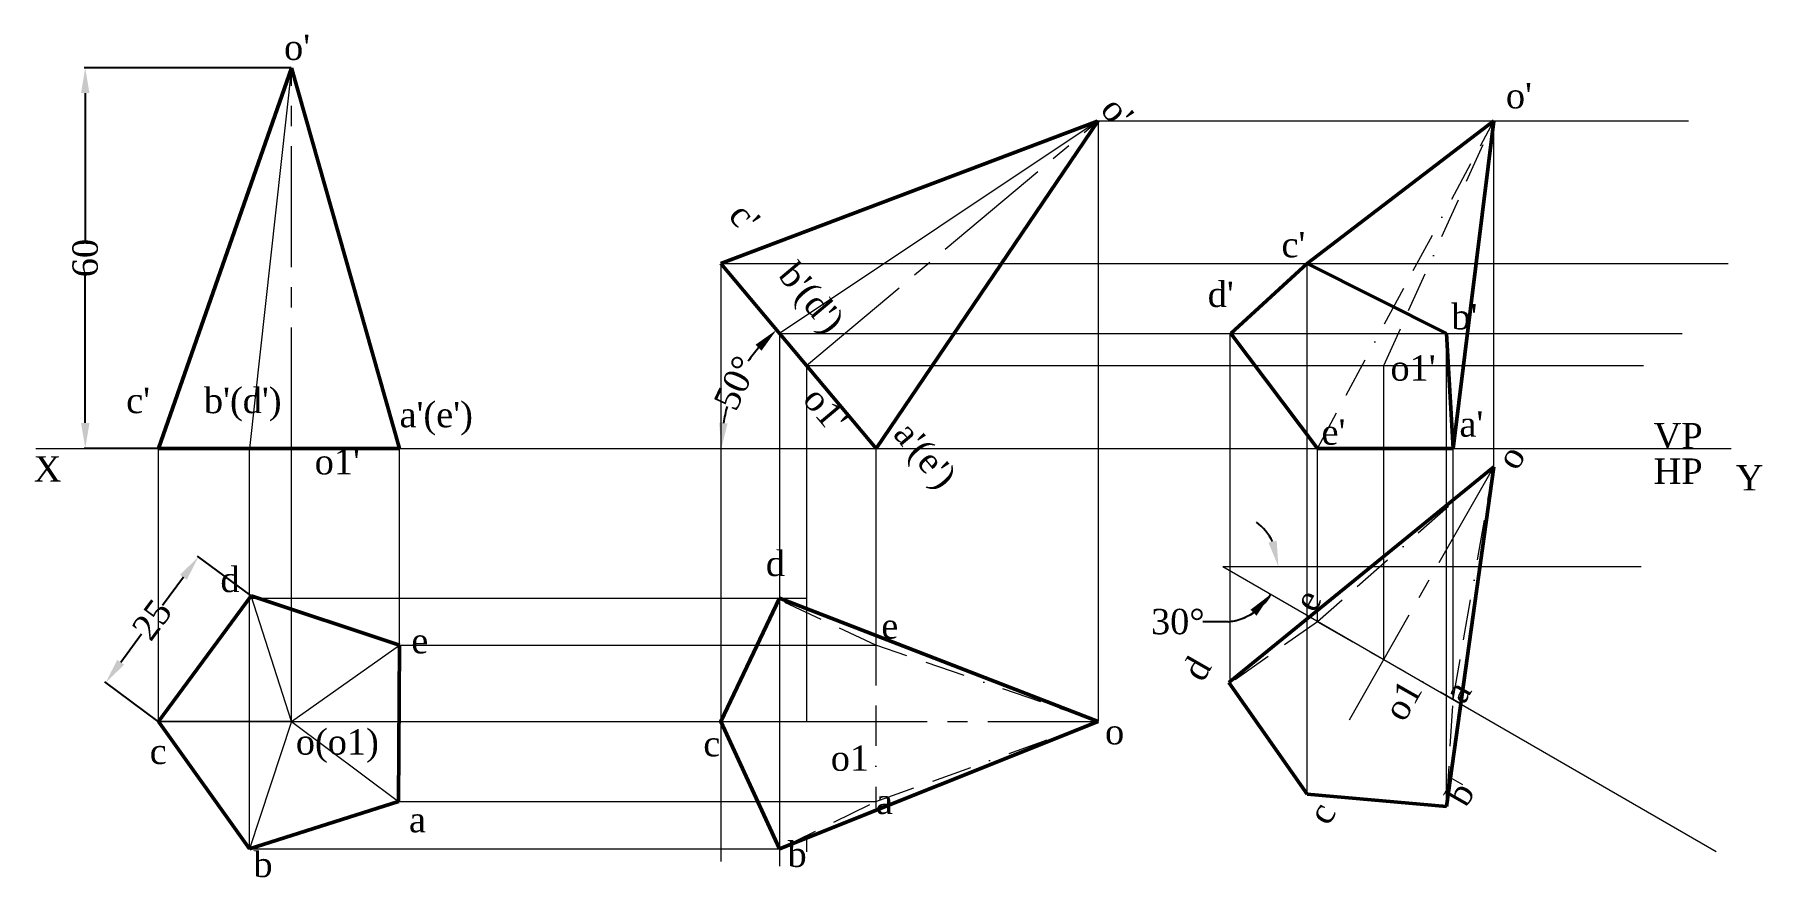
# Paper-space layout 'solid4' of a CAD drawing. Header units: millimetres. Extents: x 6 to 279, y 9 to 142.
import ezdxf

# ---------------------------------------------------------------- set-up
doc = ezdxf.new("R2010")
doc.units = ezdxf.units.MM
for name, pattern in [('BORDER2', [22.224999999999998, 6.35, -3.175, 6.35, -3.175, 0, -3.175]), ('CENTER2', [28.575000000000003, 19.05, -3.175, 3.175, -3.175]), ('CENTERX2', [101.60000000000001, 63.5, -12.7, 12.7, -12.7])]:
    doc.linetypes.add(name, pattern=pattern)
for name, color, linetype, lineweight in [('axes', 250, 'BORDER2', 5), ('center line', 250, 'CENTER2', 5), ('projection line', 250, 'Continuous', 5), ('text', 212, 'CENTERX2', 5), ('visible line', 5, 'CENTERX2', 50), ('xy', 1, 'Continuous', 15)]:
    doc.layers.add(name, color=color, linetype=linetype, lineweight=lineweight)
doc.styles.get("Standard").update_dxf_attribs({"font": 'times.ttf', "height": 4})
doc.dimstyles.get("Standard").update_dxf_attribs({"dimtxt": 4, "dimasz": 4, "dimexe": 0.18, "dimexo": 0.0625, "dimgap": 0.09, "dimtad": 0, "dimtoh": 1, "dimdec": 0, "dimzin": 0, "dimdsep": 46, "dimtxsty": 'Standard', "dimcen": 0.09, "dimadec": 0, "dimazin": 0, "dimtfac": 1, "dimtdec": 0, "dimtofl": 0, "dimtmove": 0, "dimatfit": 3, "dimfxl": 1, "dimtolj": 1, "dimtzin": 0, "dimarcsym": 0})

# ---------------------------------------------------------------- blocks, each defined once
blk = doc.blocks.new('*D135')
at = {"layer": 'Defpoints', "color": 0, "transparency": 16777216}
for p in [(46.99249101468376, 137.06404107929), (14.48095949846677, 77.06404107928996), (46.99249101468375, 77.06404107928998)]:
    blk.add_point(p, dxfattribs=at)
at = {"layer": 'projection line', "color": 0, "lineweight": -2, "transparency": 16777216}
for p, q in [((46.92999101468376, 137.06404107929), (14.30095949846675, 137.06404107929)), ((14.48095949846675, 133.06404107929), (14.48095949846676, 109.8750216128156)), ((14.48095949846677, 81.06404107928996), (14.48095949846676, 104.2530605457644)), ((46.92999101468375, 77.06404107928998), (14.30095949846677, 77.06404107928996))]:
    blk.add_line(p, q, dxfattribs=at)
at = {"layer": 'projection line', "color": 0, "transparency": 16777216}
for points in [[(13.81429283180009, 133.06404107929), (15.14762616513342, 133.06404107929), (14.48095949846675, 137.06404107929)], [(13.8142928318001, 81.06404107928996), (15.14762616513343, 81.06404107928996), (14.48095949846677, 77.06404107928996)]]:
    blk.add_solid(points, dxfattribs=at)
at = {"layer": 'projection line', "color": 0, "transparency": 16777216, "insert": (14.48095949846679, 107.06404107929), "char_height": 4, "attachment_point": 5, "rotation": 90}
blk.add_mtext('\\A1;60', dxfattribs=at)
blk = doc.blocks.new('*D136')
at = {"layer": 'Defpoints', "color": 0, "transparency": 16777216}
for p in [(32.33254715474406, 59.96649386710361), (40.65780244339044, 53.82439217934132), (26.02134761997221, 33.98554399347056)]:
    blk.add_point(p, dxfattribs=at)
at = {"layer": 'projection line', "color": 0, "lineweight": -2, "transparency": 16777216}
for p, q in [((40.60750868575995, 53.86149727256861), (32.18770113276825, 60.07335653559818)), ((29.95782118819798, 56.74769337875212), (26.66773767839062, 52.28817992024227)), ((20.07081829787192, 43.34644616958433), (23.36090180767929, 47.80595962809419)), ((25.97105386234172, 34.02264908669785), (17.55124630935001, 40.23450834972742))]:
    blk.add_line(p, q, dxfattribs=at)
at = {"layer": 'projection line', "color": 0, "transparency": 16777216}
for points in [[(29.4213544401394, 57.14348103984314), (30.49428793625655, 56.3519057176611), (32.33254715474406, 59.96649386710361)], [(19.53435154981334, 43.74223383067535), (20.6072850459305, 42.95065850849331), (17.69609233132583, 40.12764568123285)]]:
    blk.add_solid(points, dxfattribs=at)
at = {"layer": 'projection line', "color": 0, "transparency": 16777216, "insert": (25.01431974303495, 50.04706977416823), "char_height": 4, "attachment_point": 5, "rotation": 53.58130440262694}
blk.add_mtext('\\A1;25', dxfattribs=at)
blk = doc.blocks.new('*D138')
at = {"layer": 'Defpoints', "color": 0, "transparency": 16777216}
for p in [(114.7158562555325, 106.1810506575741), (118.7761548853838, 90.46276720332264), (6.704421622054955, 77.06404107928996), (139.1592910655274, 77.05049940742029), (274.0084138033033, 77.06404107928995)]:
    blk.add_point(p, dxfattribs=at)
at = {"layer": 'projection line', "color": 0, "lineweight": -2, "transparency": 16777216}
for start, end in [(139.4098369246435, 145.724900746576), (164.275099253424, 170.5901630753565)]:
    blk.add_arc((139.1479282536561, 77.06404107928995), 24.38308864592597, start, end, dxfattribs=at)
at = {"layer": 'projection line', "color": 0, "transparency": 16777216}
for points in [[(120.16285414979, 93.4025738316977), (121.1007951066367, 92.45492171238003), (123.4747809861663, 95.74257064257901)], [(115.7573560927026, 80.99587976767765), (114.4285156270108, 81.10524518505319), (114.7648396077301, 77.06404107928996)]]:
    blk.add_solid(points, dxfattribs=at)
at = {"layer": 'projection line', "color": 0, "transparency": 16777216, "insert": (117.0493451418484, 87.36877961870059), "char_height": 4, "attachment_point": 5, "rotation": 65}
blk.add_mtext('\\A1;50°', dxfattribs=at)
blk = doc.blocks.new('*D139')
at = {"layer": 'Defpoints', "color": 0, "transparency": 16777216}
for p in [(193.8198194356239, 58.46037941673239), (193.8198194356239, 58.46037941673239), (259.7935102576111, 58.46037941673239), (202.4583663133228, 56.93598116395226), (271.6153852698901, 13.50352790862779)]:
    blk.add_point(p, dxfattribs=at)
at = {"layer": 'projection line', "color": 0, "lineweight": -2, "transparency": 16777216}
blk.add_line((194.6939550075909, 49.73202509343052), (190.6939550075909, 49.73202509343052), dxfattribs=at)
for start, end in [(26.35843719579422, 52.71687439158836), (275.7190430552421, 329.9770485188108), (277.2601741272225, 303.6186113230167)]:
    blk.add_arc((193.8198194356239, 58.46037941673239), 8.77201699675054, start, end, dxfattribs=at)
at = {"layer": 'projection line', "color": 0, "transparency": 16777216}
for points in [[(202.3289532704566, 62.50702455655185), (201.0307377203485, 62.20302757756122), (202.5918364323744, 58.46037941673239)], [(198.1905907849128, 51.61194050140526), (199.1625143844591, 50.69917421454828), (201.4148514452569, 54.07132815661577)]]:
    blk.add_solid(points, dxfattribs=at)
at = {"layer": 'projection line', "color": 0, "transparency": 16777216, "insert": (186.7423832700278, 49.73202509343053), "char_height": 4, "attachment_point": 5}
blk.add_mtext('\\A1;30°', dxfattribs=at)

psp = doc.layouts.new('solid4')

# ---------------------------------------------------------------- linework, layer by layer
at = {"layer": 'axes'}
for p, q in [((208.7545454042736, 77.06404107928995), (236.5611258905244, 128.6834793753964)), ((219.2224344454106, 90.11622279420408), (236.5611258905244, 128.6834793753964)), ((236.5611258905244, 74.17806499902741), (208.7545454042736, 49.72973841403925)), ((230.1720225094292, 37.52052367369518), (236.5611258905244, 74.17806499902741)), ((139.1479282536561, 46.03483768232843), (123.9366140259362, 53.18374809562879)), ((208.7545454042736, 49.72973841403925), (195.0106182945171, 40.05526332577068)), ((208.7545454042736, 49.72973841403925), (230.1720225094292, 37.52052367369518)), ((174.1585139777515, 33.98554399347054), (139.1479282536561, 46.03483768232843)), ((139.1479282536561, 46.03483768232843), (139.1479282536561, 21.38178006008414)), ((229.1082611923283, 20.61761237206747), (230.1720225094292, 37.52052367369518)), ((139.1479282536561, 21.38178006008414), (174.1585139777515, 33.98554399347054)), ((123.9366140259362, 13.93490701994036), (139.1479282536561, 21.38178006008414))]:
    psp.add_line(p, q, dxfattribs=at)
at = {"layer": 'center line'}
for p, q in [((46.99249101468374, 77.06404107928995), (46.99249101468375, 137.06404107929)), ((128.1958473906128, 90.11622279420408), (174.1585139777515, 128.6834793753964)), ((213.7985105995564, 34.24774988737491), (236.5611258905244, 74.17806499902741)), ((128.1958473906128, 33.98554399347055), (174.1585139777515, 33.98554399347054))]:
    psp.add_line(p, q, dxfattribs=at)
at = {"layer": 'projection line'}
for p, q in [((46.99249101468375, 137.06404107929), (40.36630018509747, 77.06404107928995)), ((174.1585139777515, 128.6834793753964), (123.9366140259362, 95.19217945825457)), ((174.1585139777515, 128.6834793753964), (174.1585139777515, 33.98554399347054)), ((174.1585139777515, 128.6834793753964), (267.2847044033861, 128.6834793753964)), ((236.5611258905244, 74.17806499902738), (236.5611258905244, 128.6834793753964)), ((114.7158562555325, 106.1810506575741), (114.7158562555325, 11.93151381801289)), ((114.7158562555325, 106.1810506575741), (273.522138937511, 106.1810506575741)), ((207.1226609346601, 22.53693470423988), (207.12266093466, 106.1810506575741)), ((123.9366140259362, 95.19217945825457), (123.9366140259362, 11.175316733003)), ((123.9366140259362, 95.19217945825456), (266.276474432294, 95.19217945825456)), ((195.0106182945171, 40.05526332577068), (195.0106182945171, 95.19217945825456)), ((229.1082611923283, 20.61761237206752), (229.1082611923282, 95.19217945825456)), ((128.1958473906128, 90.11622279420408), (128.1958473906128, 33.98554399347055)), ((128.1958473906128, 90.11622279420408), (260.1748604228783, 90.11622279420408)), ((219.2224344454106, 43.76242935360042), (219.2224344454106, 90.11622279420408)), ((26.0213476199722, 33.98554399347057), (26.0213476199722, 77.06404107928995)), ((40.36630018509747, 13.93490701994037), (40.36630018509747, 77.06404107928995)), ((46.99249101468374, 33.98554399347057), (46.99249101468374, 77.06404107928995)), ((64.0485815641905, 46.03483768232843), (64.0485815641905, 77.06404107928995)), ((139.1479282536561, 77.06404107928995), (139.1479282536561, 46.03483768232843)), ((208.7545454042736, 49.72973841403925), (208.7545454042736, 77.06404107928995)), ((230.1720225094292, 37.52052367369518), (230.1720225094292, 77.06404107928995)), ((193.8198194356239, 58.46037941673239), (259.7935102576112, 58.46037941673239)), ((193.8198194356239, 58.46037941673239), (271.6153852698901, 13.5035279086278)), ((40.36630018509747, 53.42927812215447), (128.1958473906128, 53.42927812215447)), ((46.99249101468374, 33.98554399347057), (40.65780244339044, 53.82439217934132)), ((46.99249101468374, 33.98554399347057), (64.0485815641905, 46.03483768232843)), ((64.0485815641905, 46.03483768232843), (139.1479282536561, 46.03483768232843)), ((230.1720225094292, 37.52052367369518), (231.3656004592559, 36.84011442534046)), ((46.99249101468374, 33.98554399347057), (26.0213476199722, 33.98554399347057)), ((26.0213476199722, 33.98554399347057), (128.1958473906128, 33.98554399347055)), ((46.99249101468374, 33.98554399347057), (40.36630018509747, 13.93490701994037)), ((46.99249101468374, 33.98554399347057), (63.86842326076809, 21.38178006008413)), ((229.4061189333505, 25.35050018822125), (231.6441674831608, 24.0746816027833)), ((63.86842326076808, 21.38178006008414), (139.1479282536561, 21.38178006008414)), ((139.1479282536561, 21.38178006008414), (139.1479282536561, 20.00788593477495)), ((40.36630018509747, 13.93490701994037), (123.9366140259362, 13.93490701994037)), ((128.1958473906128, 16.02006347915617), (128.1958473906128, 13.44390851986958))]:
    psp.add_line(p, q, dxfattribs=at)
at = {"layer": 'visible line'}
for p, q in [((26.0213476199722, 77.06404107928995), (46.99249101468375, 137.06404107929)), ((46.99249101468375, 137.06404107929), (64.0485815641905, 77.06404107928995)), ((114.7158562555325, 106.1810506575741), (174.1585139777515, 128.6834793753964)), ((174.1585139777515, 128.6834793753964), (139.1592910655274, 77.05049940742029)), ((207.12266093466, 106.1810506575741), (236.5611258905244, 128.6834793753964)), ((236.5611258905244, 128.6834793753964), (230.1720225094292, 77.06404107928995)), ((139.1592910655274, 77.05049940742029), (114.7158562555325, 106.1810506575741)), ((207.12266093466, 106.1810506575741), (195.1065442291151, 95.19217945825456)), ((229.1082611923282, 95.19217945825456), (207.12266093466, 106.1810506575741)), ((195.1065442291151, 95.19217945825456), (208.7545454042736, 77.06404107928995)), ((230.1720225094292, 77.06404107928995), (229.1082611923282, 95.19217945825456)), ((64.0485815641905, 77.06404107928995), (26.0213476199722, 77.06404107928995)), ((208.7545454042736, 77.06404107928995), (230.1720225094292, 77.06404107928995)), ((236.5611258905244, 74.17806499902741), (194.7973127564245, 40.17685995954278)), ((229.1082611923283, 20.6176123720675), (236.5611258905244, 74.17806499902741)), ((114.7158562555325, 33.98554399347055), (123.9366140259362, 53.42927812215447)), ((174.1585139777515, 33.98554399347054), (123.9366140259362, 53.42927812215447)), ((207.1226609346601, 22.53693470423988), (194.7973127564245, 40.17685995954278)), ((114.7158562555325, 33.98554399347056), (123.9366140259362, 13.93490701994037)), ((123.9366140259362, 13.93490701994037), (174.1585139777515, 33.98554399347054)), ((207.12266093466, 22.53693470423988), (229.1082611923283, 20.6176123720675))]:
    psp.add_line(p, q, dxfattribs=at)
psp.add_lwpolyline([(64.0485815641905, 46.03483768232843), (40.65780244339044, 53.82439217934132), (26.0213476199722, 33.98554399347057), (40.36630018509747, 13.93490701994037), (63.86842326076809, 21.38178006008413)], close=True, dxfattribs=at)
at = {"layer": 'xy'}
psp.add_line((6.704421622054952, 77.06404107928995), (274.0084138033033, 77.06404107928995), dxfattribs=at)

# ---------------------------------------------------------------- texts
at = {"layer": 'text'}
for s, p in [("o'", (45.82546361945674, 138.2992031736975)), ("o'", (238.4700998645524, 130.6691176057082)), ("c'", (203.0837424164108, 107.1846909938938)), ("d'", (191.4567980213271, 99.35654841325004)), ("b'", (229.8762697926772, 95.82125847072768)), ("o1'", (220.2714025601608, 87.7405957449622)), ("c'", (20.9290519123449, 82.6136655437349)), ("b'(d')", (33.19146384825353, 82.6136655437349)), ("a'(e')", (64.03328760567229, 80.38624378325471)), ("a'", (231.1400690847636, 78.90237032359778)), ("e'", (209.4027346149157, 77.63976677269693)), ('VP', (261.762812118006, 77.06404107928995)), ("o1'", (50.65611082676128, 72.96150546804881)), ('X', (6.354547249985899, 71.82088762936667)), ('HP', (261.762812118006, 71.47134420786165)), ('Y', (274.7081625474414, 70.42271341150968)), ('d', (121.7894323996047, 56.92729193694947)), ('d', (35.79258136955309, 54.3996594141156)), ('e', (139.9945259903582, 47.07552336720812)), ('e', (65.89122811926427, 44.74749987026644)), ('o(o1)', (47.68340547016692, 28.78431209369609)), ('o', (175.2668923989163, 30.40329914287338)), ('c', (24.64493427664706, 27.29936443065492)), ('c', (111.9283417650574, 28.50872857090599)), ('o1', (132.029797962253, 26.23524335270815)), ('a', (139.1479282536561, 19.41478822995163)), ('a', (65.51964028396947, 16.53349427248406)), ('b', (40.99481641215243, 9.479992474160781)), ('b', (125.2028880328601, 11.07867611778431))]:
    psp.add_text(s, height=4, dxfattribs=at).set_placement(p)
for s, rotation, p in [("o'", 310.0000000000002, (174.3545522867069, 130.3714211167173)), ("c'", 310.0000000000002, (115.6938506521949, 113.6492053312791)), ("b'(d')", 310.0000000000002, (123.5759771094693, 104.2556528085405)), ("o1'", 310.0000000000002, (127.4080522047294, 84.67266813625787)), ("a'(e')", 310.0000000000002, (141.6944152187759, 79.19768599433215)), ('o', 60.31433029742407, (240.2221353528498, 73.36689879478985)), ('e', 60.31433029742407, (208.2697143359884, 50.98061540948206)), ('d', 60.31433029742407, (190.6950211095239, 40.04384556663095)), ('o1', 60.31433029742407, (222.4303572299156, 33.74024544607585)), ('a', 60.31433029742407, (231.8808572971222, 36.54638788840739)), ('b', 60.31433029742407, (232.2167385422318, 20.30317097501782)), ('c', 60.31433029742407, (210.5001813701284, 17.40292068834128))]:
    psp.add_text(s, height=4, rotation=rotation, dxfattribs=at).set_placement(p)

# ---------------------------------------------------------------- dimensions: what is measured, and where the dimension line sits
at = {"layer": 'projection line'}
dim = psp.add_linear_dim(base=(14.48095949846677, 77.06404107928996), p1=(46.99249101468375, 137.06404107929), p2=(46.99249101468374, 77.06404107928995), angle=90, dimstyle='Standard', dxfattribs=at)
dim.commit()
dim.dimension.update_dxf_attribs({"geometry": '*D135', "text_midpoint": (14.48095949846679, 107.06404107929)})
for base, line1, line2, picture, middle in [((118.7761548853838, 90.46276720332264), ((6.704421622054952, 77.06404107928995), (274.0084138033033, 77.06404107928995)), ((139.1592910655274, 77.05049940742029), (114.7158562555325, 106.1810506575741)), '*D138', (117.0493451418484, 87.36877961870059)), ((202.4583663133228, 56.93598116395226), ((193.8198194356239, 58.46037941673239), (271.6153852698901, 13.5035279086278)), ((193.8198194356239, 58.46037941673239), (259.7935102576112, 58.46037941673239)), '*D139', (186.7423832700278, 49.73202509343049))]:
    dim = psp.add_angular_dim_2l(base=base, line1=line1, line2=line2, dimstyle='Standard', dxfattribs=at)
    dim.commit()
    dim.dimension.update_dxf_attribs({"geometry": picture, "text_midpoint": middle})
dim = psp.add_aligned_dim(p1=(26.02134761997221, 33.98554399347057), p2=(40.65780244339044, 53.82439217934132), distance=10.345786038960346, dimstyle='Standard', dxfattribs=at)
dim.commit()
dim.dimension.update_dxf_attribs({"geometry": '*D136', "text_midpoint": (25.01431974303495, 50.04706977416823)})

doc.saveas('drawing.dxf')
